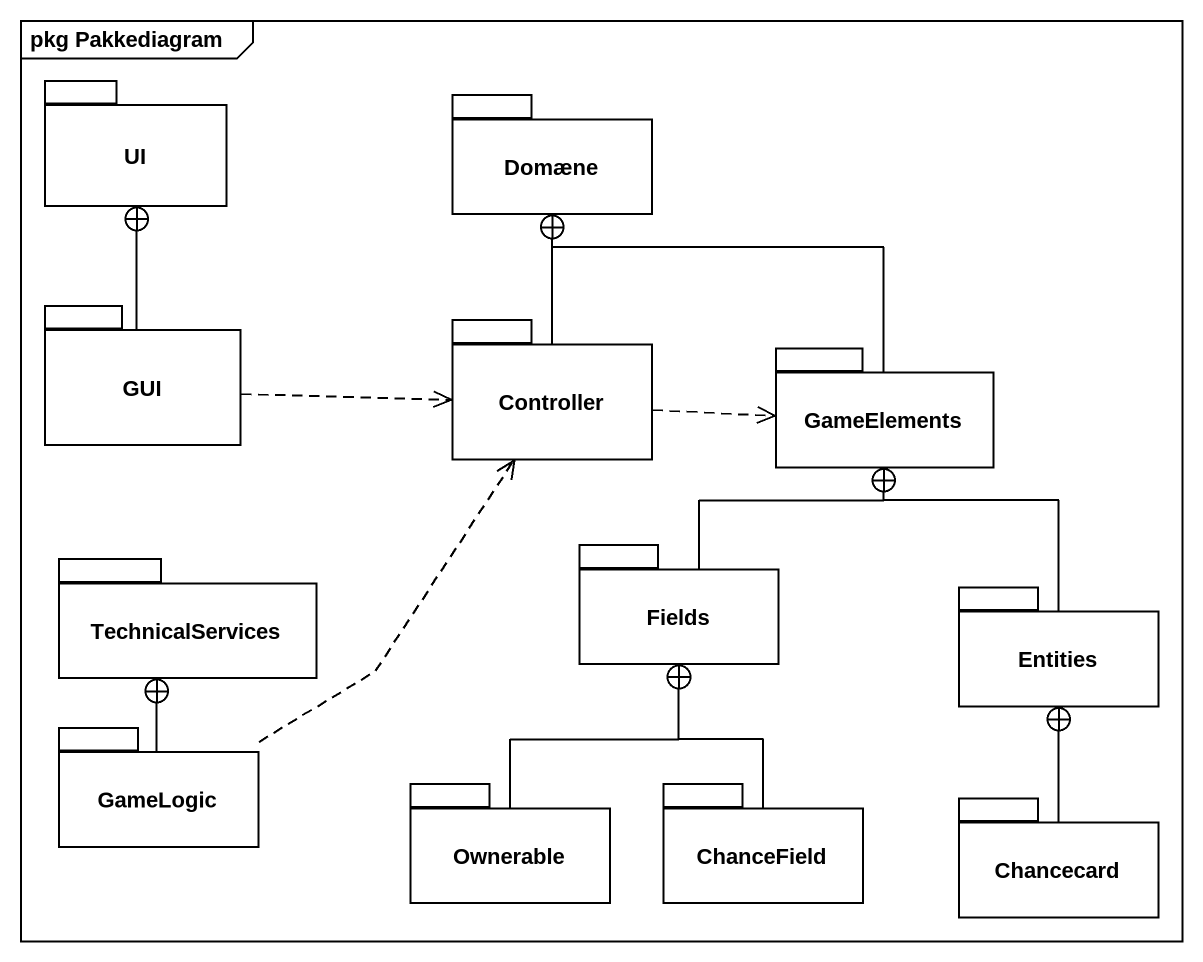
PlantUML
@startuml
mainframe pkg Pakkediagram
package UI {
}
package Domæne {
}
package GUI {
}
package Controller {
}
package GameElements {
}
package TechnicalServices {
}
package Fields {
}
package Entities {
}
package GameLogic {
}
package Ownerable {
}
package ChanceField {
}
package Chancecard {
}
GUI -up-+ UI
GUI .right.> Controller
Controller -up-+ Domæne
Controller .right.> GameElements
GameElements -up-+ Domæne
Fields -up-+ GameElements
Entities -up-+ GameElements
GameLogic .up.> Controller
GameLogic -up-+ TechnicalServices
Ownerable -up-+ Fields
ChanceField -up-+ Fields
Chancecard -up-+ Entities
@enduml
